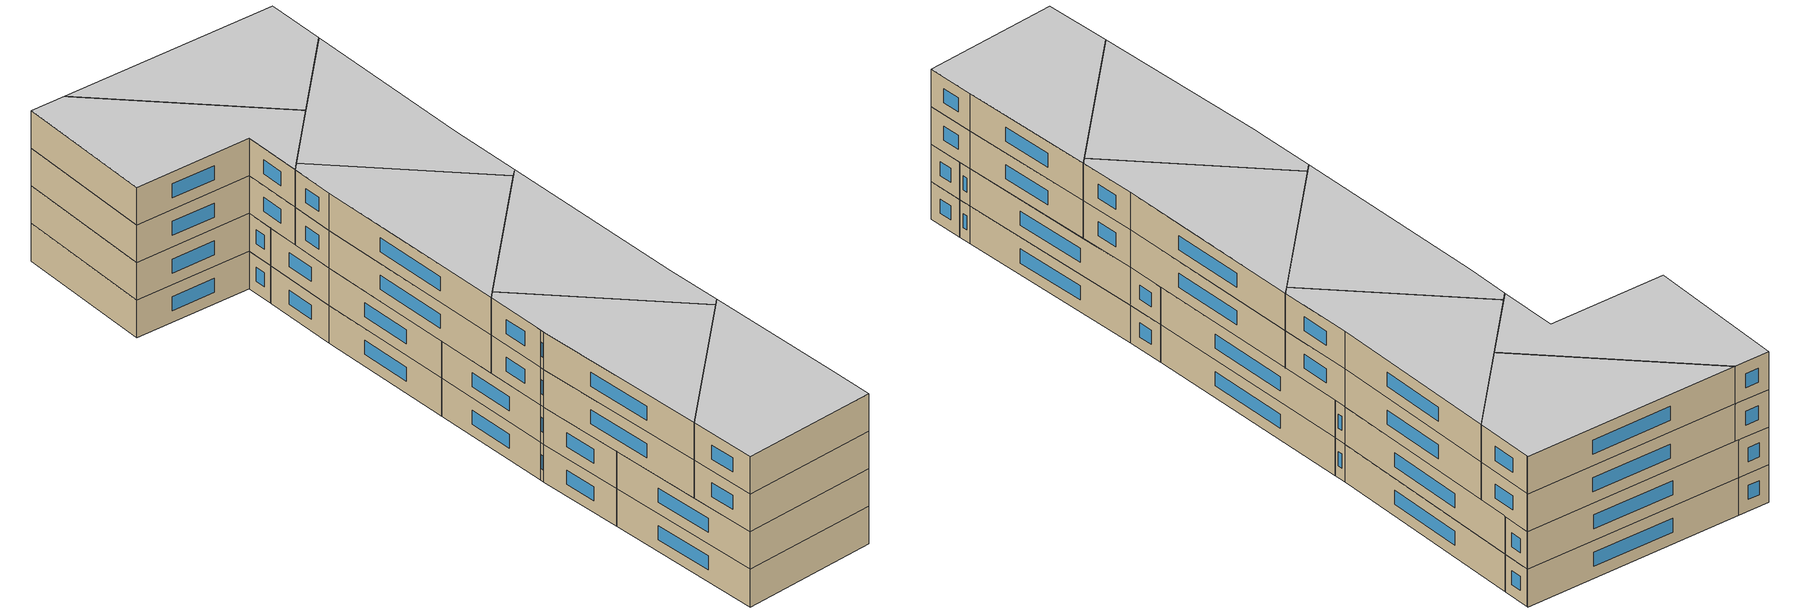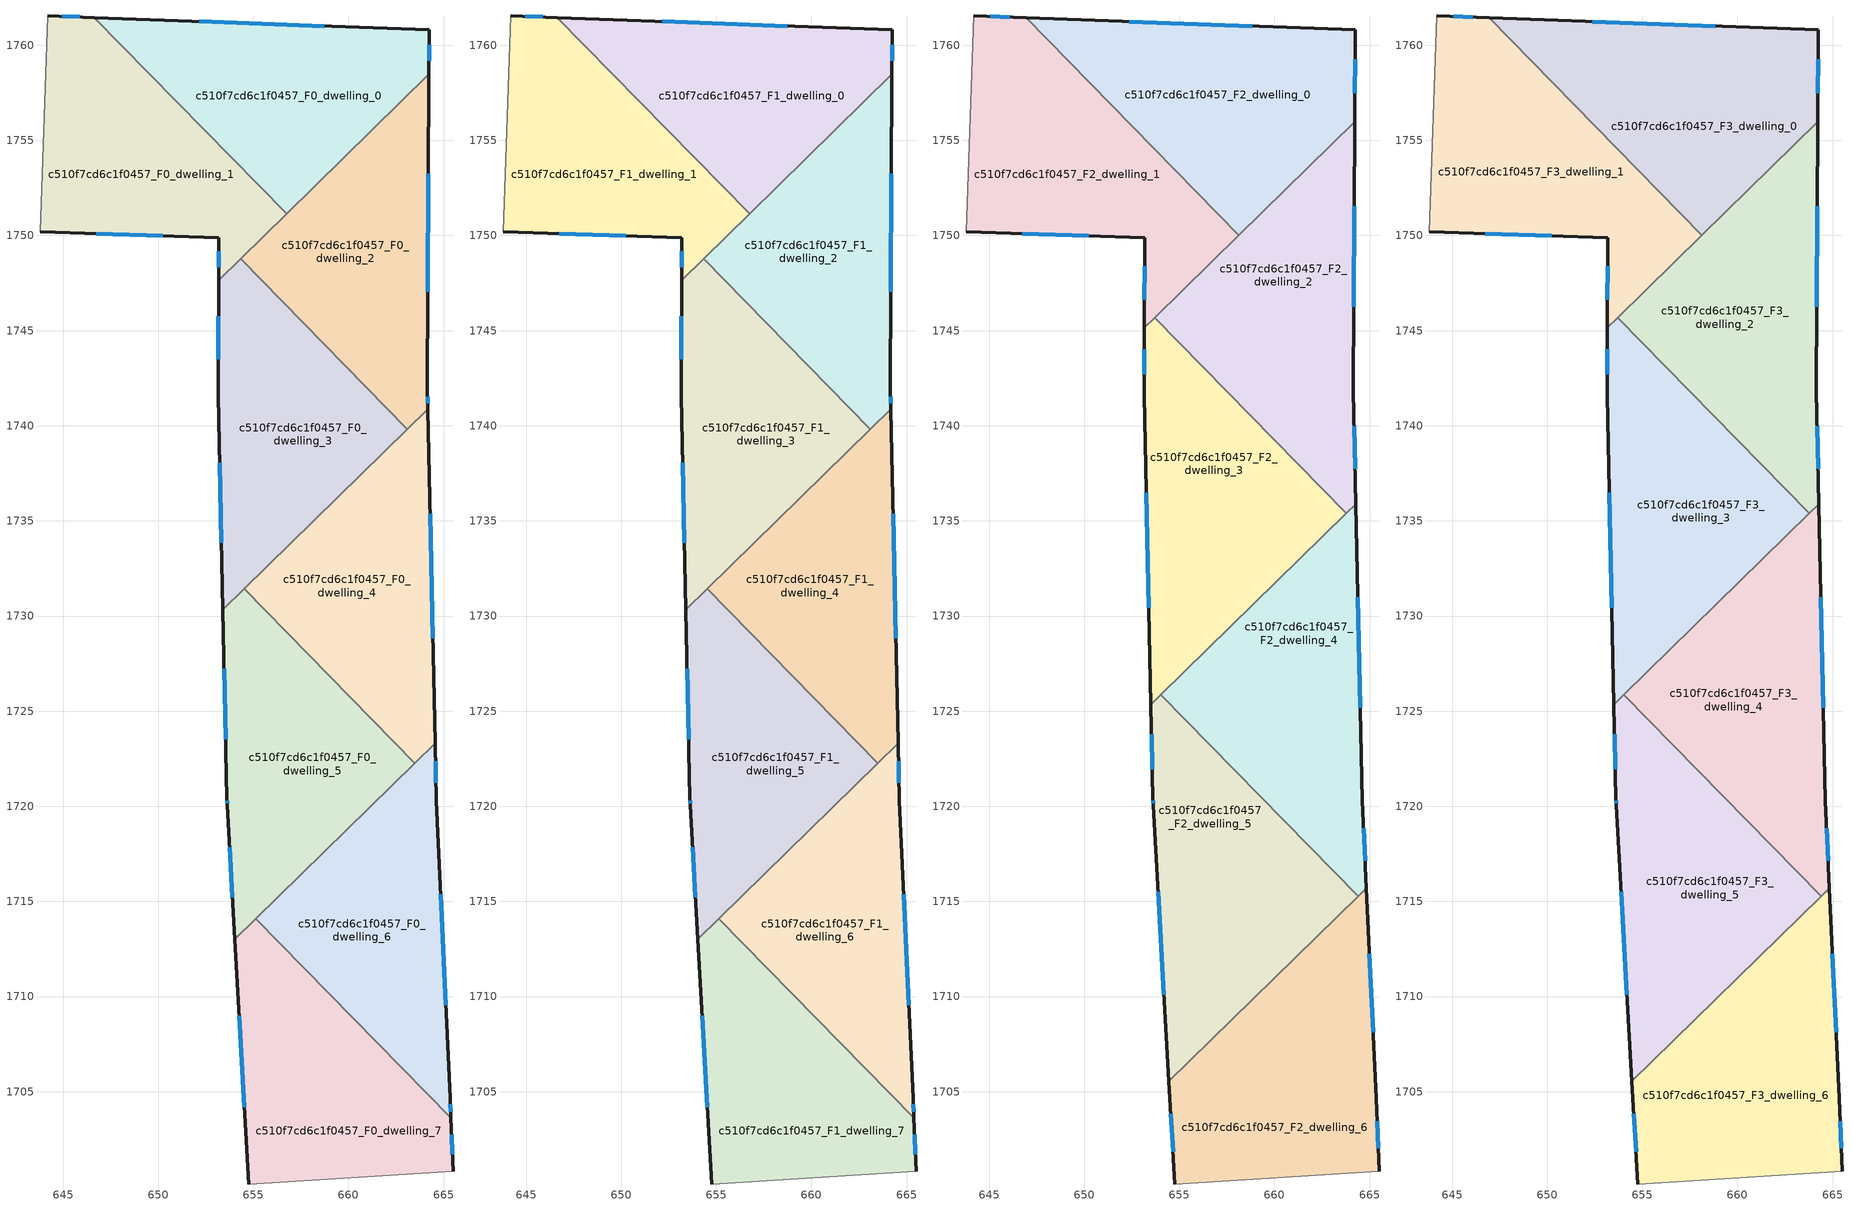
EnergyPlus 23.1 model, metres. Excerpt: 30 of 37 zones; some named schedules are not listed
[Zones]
c510f7cd6c1f0457_F0_dwelling_0
 floor ground (EU_floor_Construction): 664.24,1760.8 664.24,1760.75 664.23,1758.47 656.75,1751.14 646.66,1761.46 z0
 wall outside (EU_wall_Construction): 664.23,1758.47 664.24,1760.75 664.24,1760.8 646.66,1761.46 z0:3
 wall to c510f7cd6c1f0457_F0_dwelling_1 (EU_wall_Construction): 646.66,1761.46 656.75,1751.14 z0:3
 wall to c510f7cd6c1f0457_F0_dwelling_2 (EU_wall_Construction): 656.75,1751.14 664.23,1758.47 z0:3
 window (EU_Window_Construction): 664.24,1759.18 664.24,1760.04 / 658.73,1761.01 652.17,1761.25 z0.94:2.06
c510f7cd6c1f0457_F0_dwelling_1
 floor ground (EU_floor_Construction): 646.66,1761.46 656.75,1751.14 653.18,1747.64 653.19,1749.87 643.79,1750.2 644.19,1761.55 z0
 wall outside (EU_wall_Construction): 643.79,1750.2 653.19,1749.87 653.18,1747.64 / 646.66,1761.46 644.19,1761.55 z0:3
 wall adiabatic (EU_wall_Construction): 644.19,1761.55 643.79,1750.2 z0:3
 wall to c510f7cd6c1f0457_F0_dwelling_3 (EU_wall_Construction): 653.18,1747.64 654.33,1748.77 z0:3
 wall to c510f7cd6c1f0457_F0_dwelling_2 (EU_wall_Construction): 654.33,1748.77 656.75,1751.14 z0:3
 window (EU_Window_Construction): 653.18,1749.17 653.18,1748.34 / 646.74,1750.1 650.24,1749.98 / 645.88,1761.48 644.96,1761.52 z0.94:2.06
c510f7cd6c1f0457_F0_dwelling_2
 floor ground (EU_floor_Construction): 664.23,1758.47 664.15,1741.83 664.18,1740.87 663.1,1739.82 654.33,1748.77 z0
 wall outside (EU_wall_Construction): 664.18,1740.87 664.15,1741.83 664.23,1758.47 z0:3
 wall to c510f7cd6c1f0457_F0_dwelling_3 (EU_wall_Construction): 654.33,1748.77 663.1,1739.82 z0:3
 wall to c510f7cd6c1f0457_F0_dwelling_4 (EU_wall_Construction): 663.1,1739.82 664.18,1740.87 z0:3
 window (EU_Window_Construction): 664.18,1747.04 664.21,1753.25 / 664.17,1741.17 664.16,1741.53 z0.94:2.06
c510f7cd6c1f0457_F0_dwelling_3
 floor ground (EU_floor_Construction): 654.33,1748.77 663.1,1739.82 653.4,1730.32 653.15,1741.58 653.18,1747.64 z0
 wall outside (EU_wall_Construction): 653.18,1747.64 653.15,1741.58 653.4,1730.32 z0:3
 wall to c510f7cd6c1f0457_F0_dwelling_5 (EU_wall_Construction): 653.4,1730.32 654.52,1731.42 z0:3
 wall to c510f7cd6c1f0457_F0_dwelling_4 (EU_wall_Construction): 654.53,1731.42 663.1,1739.82 z0:3
 window (EU_Window_Construction): 653.17,1745.74 653.16,1743.48 / 653.23,1738.05 653.32,1733.85 z0.94:2.06
c510f7cd6c1f0457_F0_dwelling_4
 floor ground (EU_floor_Construction): 664.18,1740.87 664.56,1723.33 663.48,1722.27 654.53,1731.42 z0
 wall outside (EU_wall_Construction): 664.56,1723.33 664.18,1740.87 z0:3
 wall to c510f7cd6c1f0457_F0_dwelling_5 (EU_wall_Construction): 654.53,1731.42 663.48,1722.27 z0:3
 wall to c510f7cd6c1f0457_F0_dwelling_6 (EU_wall_Construction): 663.48,1722.27 664.56,1723.33 z0:3
 window (EU_Window_Construction): 664.44,1728.83 664.29,1735.37 z0.94:2.06
c510f7cd6c1f0457_F0_dwelling_5
 floor ground (EU_floor_Construction): 654.53,1731.42 663.48,1722.27 654.03,1713.02 653.62,1720.05 653.62,1720.42 653.4,1730.32 z0
 wall outside (EU_wall_Construction): 653.4,1730.32 653.62,1720.42 653.62,1720.05 654.03,1713.02 z0:3
 wall to c510f7cd6c1f0457_F0_dwelling_7 (EU_wall_Construction): 654.03,1713.02 655.14,1714.1 z0:3
 wall to c510f7cd6c1f0457_F0_dwelling_6 (EU_wall_Construction): 655.14,1714.1 663.48,1722.27 z0:3
 window (EU_Window_Construction): 653.75,1717.85 653.9,1715.22 / 653.62,1720.3 653.62,1720.17 / 653.47,1727.22 653.55,1723.52 z0.94:2.06
c510f7cd6c1f0457_F0_dwelling_6
 floor ground (EU_floor_Construction): 664.56,1723.33 664.62,1720.29 665.35,1704.65 665.39,1703.63 655.14,1714.1 z0
 wall outside (EU_wall_Construction): 665.39,1703.63 665.35,1704.65 664.62,1720.29 664.56,1723.33 z0:3
 wall to c510f7cd6c1f0457_F0_dwelling_7 (EU_wall_Construction): 655.14,1714.1 665.39,1703.63 z0:3
 window (EU_Window_Construction): 665.12,1709.55 664.85,1715.38 / 665.38,1703.95 665.36,1704.33 / 664.6,1721.24 664.58,1722.37 z0.94:2.06
c510f7cd6c1f0457_F0_dwelling_7
 floor ground (EU_floor_Construction): 655.14,1714.1 665.39,1703.63 665.5,1700.82 654.77,1700.14 654.03,1713.02 z0
 wall outside (EU_wall_Construction): 665.5,1700.82 665.39,1703.63 / 654.03,1713.02 654.77,1700.14 z0:3
 wall adiabatic (EU_wall_Construction): 654.77,1700.14 665.5,1700.82 z0:3
 window (EU_Window_Construction): 665.46,1701.7 665.42,1702.75 / 654.26,1708.98 654.54,1704.17 z0.94:2.06
c510f7cd6c1f0457_F1_dwelling_0
 floor to c510f7cd6c1f0457_F0_dwelling_0 (EU_floor_Construction): 664.24,1760.8 664.24,1760.75 664.23,1758.47 656.75,1751.14 646.66,1761.46 z3
 wall outside (EU_wall_Construction): 664.23,1758.47 664.24,1760.75 664.24,1760.8 646.66,1761.46 z3:6
 wall to c510f7cd6c1f0457_F1_dwelling_1 (EU_wall_Construction): 646.66,1761.46 656.75,1751.14 z3:6
 wall to c510f7cd6c1f0457_F1_dwelling_2 (EU_wall_Construction): 656.75,1751.14 664.23,1758.47 z3:6
 window (EU_Window_Construction): 664.24,1759.18 664.24,1760.04 / 658.73,1761.01 652.17,1761.25 z3.94:5.06
c510f7cd6c1f0457_F1_dwelling_1
 floor to c510f7cd6c1f0457_F0_dwelling_1 (EU_floor_Construction): 646.66,1761.46 656.75,1751.14 653.18,1747.64 653.19,1749.87 643.79,1750.2 644.19,1761.55 z3
 wall outside (EU_wall_Construction): 643.79,1750.2 653.19,1749.87 653.18,1747.64 / 646.66,1761.46 644.19,1761.55 z3:6
 wall adiabatic (EU_wall_Construction): 644.19,1761.55 643.79,1750.2 z3:6
 wall to c510f7cd6c1f0457_F1_dwelling_3 (EU_wall_Construction): 653.18,1747.64 654.33,1748.77 z3:6
 wall to c510f7cd6c1f0457_F1_dwelling_2 (EU_wall_Construction): 654.33,1748.77 656.75,1751.14 z3:6
 window (EU_Window_Construction): 653.18,1749.17 653.18,1748.34 / 646.74,1750.1 650.24,1749.98 / 645.88,1761.48 644.96,1761.52 z3.94:5.06
c510f7cd6c1f0457_F1_dwelling_2
 floor to c510f7cd6c1f0457_F0_dwelling_2 (EU_floor_Construction): 664.23,1758.47 664.15,1741.83 664.18,1740.87 663.1,1739.82 654.33,1748.77 z3
 wall outside (EU_wall_Construction): 664.18,1740.87 664.15,1741.83 664.23,1758.47 z3:6
 wall to c510f7cd6c1f0457_F1_dwelling_3 (EU_wall_Construction): 654.33,1748.77 663.1,1739.82 z3:6
 wall to c510f7cd6c1f0457_F1_dwelling_4 (EU_wall_Construction): 663.1,1739.82 664.18,1740.87 z3:6
 window (EU_Window_Construction): 664.18,1747.04 664.21,1753.25 / 664.17,1741.17 664.16,1741.53 z3.94:5.06
c510f7cd6c1f0457_F1_dwelling_3
 floor to c510f7cd6c1f0457_F0_dwelling_3 (EU_floor_Construction): 654.33,1748.77 663.1,1739.82 653.4,1730.32 653.15,1741.58 653.18,1747.64 z3
 wall outside (EU_wall_Construction): 653.18,1747.64 653.15,1741.58 653.4,1730.32 z3:6
 wall to c510f7cd6c1f0457_F1_dwelling_5 (EU_wall_Construction): 653.4,1730.32 654.52,1731.42 z3:6
 wall to c510f7cd6c1f0457_F1_dwelling_4 (EU_wall_Construction): 654.53,1731.42 663.1,1739.82 z3:6
 window (EU_Window_Construction): 653.17,1745.74 653.16,1743.48 / 653.23,1738.05 653.32,1733.85 z3.94:5.06
c510f7cd6c1f0457_F1_dwelling_4
 floor to c510f7cd6c1f0457_F0_dwelling_4 (EU_floor_Construction): 664.18,1740.87 664.56,1723.33 663.48,1722.27 654.53,1731.42 z3
 wall outside (EU_wall_Construction): 664.56,1723.33 664.18,1740.87 z3:6
 wall to c510f7cd6c1f0457_F1_dwelling_5 (EU_wall_Construction): 654.53,1731.42 663.48,1722.27 z3:6
 wall to c510f7cd6c1f0457_F1_dwelling_6 (EU_wall_Construction): 663.48,1722.27 664.56,1723.33 z3:6
 window (EU_Window_Construction): 664.44,1728.83 664.29,1735.37 z3.94:5.06
 ceiling adiabatic (EU_roof_Construction): 664.56,1723.33 664.18,1740.87 654.53,1731.42 663.48,1722.27 z6
c510f7cd6c1f0457_F1_dwelling_5
 floor to c510f7cd6c1f0457_F0_dwelling_5 (EU_floor_Construction): 654.53,1731.42 663.48,1722.27 654.03,1713.02 653.62,1720.05 653.62,1720.42 653.4,1730.32 z3
 wall outside (EU_wall_Construction): 653.4,1730.32 653.62,1720.42 653.62,1720.05 654.03,1713.02 z3:6
 wall to c510f7cd6c1f0457_F1_dwelling_7 (EU_wall_Construction): 654.03,1713.02 655.14,1714.1 z3:6
 wall to c510f7cd6c1f0457_F1_dwelling_6 (EU_wall_Construction): 655.14,1714.1 663.48,1722.27 z3:6
 window (EU_Window_Construction): 653.75,1717.85 653.9,1715.22 / 653.62,1720.3 653.62,1720.17 / 653.47,1727.22 653.55,1723.52 z3.94:5.06
 ceiling adiabatic (EU_roof_Construction): 657.07,1728.82 654.53,1731.42 653.4,1730.32 653.51,1725.33 z6
c510f7cd6c1f0457_F1_dwelling_6
 floor to c510f7cd6c1f0457_F0_dwelling_6 (EU_floor_Construction): 664.56,1723.33 664.62,1720.29 665.35,1704.65 665.39,1703.63 655.14,1714.1 z3
 wall outside (EU_wall_Construction): 665.39,1703.63 665.35,1704.65 664.62,1720.29 664.56,1723.33 z3:6
 wall to c510f7cd6c1f0457_F1_dwelling_7 (EU_wall_Construction): 655.14,1714.1 665.39,1703.63 z3:6
 window (EU_Window_Construction): 665.12,1709.55 664.85,1715.38 / 665.38,1703.95 665.36,1704.33 / 664.6,1721.24 664.58,1722.37 z3.94:5.06
c510f7cd6c1f0457_F1_dwelling_7
 floor to c510f7cd6c1f0457_F0_dwelling_7 (EU_floor_Construction): 655.14,1714.1 665.39,1703.63 665.5,1700.82 654.77,1700.14 654.03,1713.02 z3
 wall outside (EU_wall_Construction): 665.5,1700.82 665.39,1703.63 / 654.03,1713.02 654.77,1700.14 z3:6
 wall adiabatic (EU_wall_Construction): 654.77,1700.14 665.5,1700.82 z3:6
 window (EU_Window_Construction): 665.46,1701.7 665.42,1702.75 / 654.26,1708.98 654.54,1704.17 z3.94:5.06
c510f7cd6c1f0457_F2_dwelling_0
 floor to c510f7cd6c1f0457_F1_dwelling_0 (EU_floor_Construction): 664.24,1760.8 664.24,1760.75 664.23,1758.47 656.9,1751.29 646.95,1761.44 z6
 floor to c510f7cd6c1f0457_F1_dwelling_2 (EU_floor_Construction): 664.23,1758.47 664.22,1755.98 658.14,1750.02 656.9,1751.29 z6
 wall outside (EU_wall_Construction): 664.22,1755.98 664.24,1760.75 664.24,1760.8 646.95,1761.44 z6:9
 wall to c510f7cd6c1f0457_F2_dwelling_1 (EU_wall_Construction): 646.95,1761.44 658.14,1750.02 z6:9
 wall to c510f7cd6c1f0457_F2_dwelling_2 (EU_wall_Construction): 658.14,1750.02 664.22,1755.98 z6:9
 window (EU_Window_Construction): 664.23,1757.47 664.24,1759.25 / 658.82,1761 652.37,1761.24 z6.94:8.06
c510f7cd6c1f0457_F2_dwelling_1
 floor to c510f7cd6c1f0457_F1_dwelling_1 (EU_floor_Construction): 646.66,1761.45 656.75,1751.14 653.18,1747.64 653.19,1749.87 643.79,1750.2 644.19,1761.55 z6
 floor to c510f7cd6c1f0457_F1_dwelling_0 (EU_floor_Construction): 646.95,1761.44 656.9,1751.29 656.75,1751.14 646.66,1761.45 z6
 floor to c510f7cd6c1f0457_F1_dwelling_2 (EU_floor_Construction): 656.9,1751.29 658.14,1750.02 655.57,1747.51 654.33,1748.77 z6
 floor to c510f7cd6c1f0457_F1_dwelling_3 (EU_floor_Construction): 654.33,1748.77 655.57,1747.51 653.16,1745.15 653.18,1747.64 z6
 wall outside (EU_wall_Construction): 643.79,1750.2 653.19,1749.87 653.16,1745.15 / 646.95,1761.44 644.19,1761.55 z6:9
 wall adiabatic (EU_wall_Construction): 644.19,1761.55 643.79,1750.2 z6:9
 wall to c510f7cd6c1f0457_F2_dwelling_3 (EU_wall_Construction): 653.16,1745.15 653.71,1745.68 z6:9
 wall to c510f7cd6c1f0457_F2_dwelling_2 (EU_wall_Construction): 653.71,1745.68 658.14,1750.02 z6:9
 window (EU_Window_Construction): 653.18,1748.39 653.17,1746.63 / 646.74,1750.1 650.24,1749.98 / 646.09,1761.48 645.06,1761.51 z6.94:8.06
c510f7cd6c1f0457_F2_dwelling_2
 floor to c510f7cd6c1f0457_F1_dwelling_2 (EU_floor_Construction): 664.22,1755.98 664.15,1741.83 664.17,1740.87 663.1,1739.82 655.57,1747.51 z6
 floor to c510f7cd6c1f0457_F1_dwelling_3 (EU_floor_Construction): 655.57,1747.51 663.1,1739.82 661.24,1738 653.71,1745.68 z6
 floor adiabatic (EU_floor_Construction): 664.17,1740.87 664.28,1735.88 663.79,1735.4 661.24,1738 z6
 wall outside (EU_wall_Construction): 664.28,1735.88 664.15,1741.83 664.22,1755.98 z6:9
 wall to c510f7cd6c1f0457_F2_dwelling_3 (EU_wall_Construction): 653.71,1745.68 663.79,1735.4 z6:9
 wall to c510f7cd6c1f0457_F2_dwelling_4 (EU_wall_Construction): 663.79,1735.4 664.28,1735.88 z6:9
 window (EU_Window_Construction): 664.18,1746.26 664.2,1751.54 / 664.24,1737.75 664.19,1739.96 z6.94:8.06
c510f7cd6c1f0457_F2_dwelling_3
 floor to c510f7cd6c1f0457_F1_dwelling_3 (EU_floor_Construction): 653.71,1745.68 661.24,1738 653.4,1730.32 653.15,1741.58 653.16,1745.15 z6
 floor adiabatic (EU_floor_Construction): 661.24,1738 663.79,1735.4 653.51,1725.33 653.4,1730.32 z6
 wall outside (EU_wall_Construction): 653.16,1745.15 653.15,1741.58 653.51,1725.33 z6:9
 wall to c510f7cd6c1f0457_F2_dwelling_5 (EU_wall_Construction): 653.51,1725.33 654.04,1725.85 z6:9
 wall to c510f7cd6c1f0457_F2_dwelling_4 (EU_wall_Construction): 654.04,1725.85 663.78,1735.4 z6:9
 window (EU_Window_Construction): 653.16,1744.03 653.15,1742.7 / 653.26,1736.49 653.4,1730.43 z6.94:8.06
c510f7cd6c1f0457_F2_dwelling_4
 floor adiabatic (EU_floor_Construction): 664.28,1735.88 664.56,1723.32 663.48,1722.27 657.07,1728.82 z6
 floor to c510f7cd6c1f0457_F1_dwelling_5 (EU_floor_Construction): 657.07,1728.82 663.48,1722.27 660.45,1719.3 654.04,1725.85 z6
 floor to c510f7cd6c1f0457_F1_dwelling_6 (EU_floor_Construction): 664.56,1723.32 664.62,1720.29 664.84,1715.7 664.4,1715.27 660.45,1719.3 z6
 wall outside (EU_wall_Construction): 664.84,1715.7 664.62,1720.29 664.28,1735.88 z6:9
 wall to c510f7cd6c1f0457_F2_dwelling_5 (EU_wall_Construction): 654.04,1725.85 664.4,1715.27 z6:9
 wall to c510f7cd6c1f0457_F2_dwelling_6 (EU_wall_Construction): 664.4,1715.27 664.84,1715.7 z6:9
 window (EU_Window_Construction): 664.52,1725.18 664.39,1730.99 / 664.77,1717.14 664.69,1718.85 z6.94:8.06
c510f7cd6c1f0457_F2_dwelling_5
 floor to c510f7cd6c1f0457_F1_dwelling_5 (EU_floor_Construction): 654.04,1725.85 660.45,1719.3 654.03,1713.02 653.62,1720.05 653.62,1720.42 653.51,1725.33 z6
 floor to c510f7cd6c1f0457_F1_dwelling_6 (EU_floor_Construction): 660.45,1719.3 664.4,1715.27 659.08,1710.07 655.14,1714.1 z6
 floor to c510f7cd6c1f0457_F1_dwelling_7 (EU_floor_Construction): 655.14,1714.1 659.08,1710.07 654.46,1705.54 654.03,1713.02 z6
 wall outside (EU_wall_Construction): 653.51,1725.33 653.62,1720.42 653.62,1720.05 654.46,1705.54 z6:9
 wall to c510f7cd6c1f0457_F2_dwelling_6 (EU_wall_Construction): 654.46,1705.54 664.4,1715.27 z6:9
 window (EU_Window_Construction): 653.62,1720.3 653.62,1720.17 / 653.54,1723.79 653.58,1721.96 / 653.89,1715.51 654.2,1710.09 z6.94:8.06
c510f7cd6c1f0457_F2_dwelling_6
 floor to c510f7cd6c1f0457_F1_dwelling_6 (EU_floor_Construction): 664.84,1715.7 665.35,1704.65 665.39,1703.63 659.08,1710.07 z6
 floor to c510f7cd6c1f0457_F1_dwelling_7 (EU_floor_Construction): 659.08,1710.07 665.39,1703.63 665.5,1700.82 654.77,1700.14 654.46,1705.54 z6
 wall outside (EU_wall_Construction): 654.46,1705.54 654.77,1700.14 / 665.5,1700.82 665.35,1704.65 664.84,1715.7 z6:9
 wall adiabatic (EU_wall_Construction): 654.77,1700.14 665.5,1700.82 z6:9
 window (EU_Window_Construction): 654.56,1703.85 654.67,1701.83 / 665.19,1708.12 665,1712.24 / 665.45,1702.02 665.4,1703.45 z6.94:8.06
c510f7cd6c1f0457_F3_dwelling_0
 floor to c510f7cd6c1f0457_F2_dwelling_0 (EU_floor_Construction): 664.24,1760.8 664.24,1760.75 664.22,1755.98 658.14,1750.02 646.95,1761.44 z9
 wall outside (EU_wall_Construction): 664.22,1755.98 664.24,1760.75 664.24,1760.8 646.95,1761.44 z9:12
 wall to c510f7cd6c1f0457_F3_dwelling_1 (EU_wall_Construction): 646.95,1761.44 658.14,1750.02 z9:12
 wall to c510f7cd6c1f0457_F3_dwelling_2 (EU_wall_Construction): 658.14,1750.02 664.22,1755.98 z9:12
 window (EU_Window_Construction): 664.23,1757.47 664.24,1759.25 / 658.82,1761 652.37,1761.24 z9.94:11.06
 ceiling to c510f7cd6c1f0457_F4_dwelling_0 (EU_floor_Construction): 664.22,1755.98 664.24,1760.75 664.24,1760.8 646.95,1761.44 658.14,1750.02 z12
c510f7cd6c1f0457_F3_dwelling_1
 floor to c510f7cd6c1f0457_F2_dwelling_1 (EU_floor_Construction): 646.95,1761.44 658.14,1750.02 653.16,1745.15 653.19,1749.87 643.79,1750.2 644.19,1761.55 z9
 wall outside (EU_wall_Construction): 643.79,1750.2 653.19,1749.87 653.16,1745.15 / 646.95,1761.44 644.19,1761.55 z9:12
 wall adiabatic (EU_wall_Construction): 644.19,1761.55 643.79,1750.2 z9:12
 wall to c510f7cd6c1f0457_F3_dwelling_3 (EU_wall_Construction): 653.16,1745.15 653.71,1745.68 z9:12
 wall to c510f7cd6c1f0457_F3_dwelling_2 (EU_wall_Construction): 653.71,1745.68 658.14,1750.02 z9:12
 window (EU_Window_Construction): 653.18,1748.39 653.17,1746.63 / 646.74,1750.1 650.24,1749.98 / 646.09,1761.48 645.06,1761.51 z9.94:11.06
 ceiling to c510f7cd6c1f0457_F4_dwelling_1 (EU_floor_Construction): 658.14,1750.02 646.95,1761.44 644.19,1761.55 643.79,1750.2 653.19,1749.87 653.16,1745.15 z12
c510f7cd6c1f0457_F3_dwelling_2
 floor to c510f7cd6c1f0457_F2_dwelling_2 (EU_floor_Construction): 664.22,1755.98 664.15,1741.83 664.28,1735.88 663.79,1735.4 653.71,1745.68 z9
 wall outside (EU_wall_Construction): 664.28,1735.88 664.15,1741.83 664.22,1755.98 z9:12
 wall to c510f7cd6c1f0457_F3_dwelling_3 (EU_wall_Construction): 653.71,1745.68 663.79,1735.4 z9:12
 wall to c510f7cd6c1f0457_F3_dwelling_4 (EU_wall_Construction): 663.79,1735.4 664.28,1735.88 z9:12
 window (EU_Window_Construction): 664.18,1746.26 664.2,1751.54 / 664.24,1737.75 664.19,1739.96 z9.94:11.06
 ceiling to c510f7cd6c1f0457_F4_dwelling_2 (EU_floor_Construction): 664.28,1735.88 664.15,1741.83 664.22,1755.98 653.71,1745.68 663.79,1735.4 z12
c510f7cd6c1f0457_F3_dwelling_3
 floor to c510f7cd6c1f0457_F2_dwelling_3 (EU_floor_Construction): 653.71,1745.68 663.79,1735.4 653.51,1725.33 653.15,1741.58 653.16,1745.15 z9
 wall outside (EU_wall_Construction): 653.16,1745.15 653.15,1741.58 653.51,1725.33 z9:12
 wall to c510f7cd6c1f0457_F3_dwelling_5 (EU_wall_Construction): 653.51,1725.33 654.04,1725.85 z9:12
 wall to c510f7cd6c1f0457_F3_dwelling_4 (EU_wall_Construction): 654.04,1725.85 663.78,1735.4 z9:12
 window (EU_Window_Construction): 653.16,1744.03 653.15,1742.7 / 653.26,1736.49 653.4,1730.43 z9.94:11.06
 ceiling to c510f7cd6c1f0457_F4_dwelling_3 (EU_floor_Construction): 663.79,1735.4 653.71,1745.68 653.16,1745.15 653.15,1741.58 653.51,1725.33 z12
c510f7cd6c1f0457_F3_dwelling_4
 floor to c510f7cd6c1f0457_F2_dwelling_4 (EU_floor_Construction): 664.28,1735.88 664.62,1720.29 664.84,1715.7 664.4,1715.27 654.04,1725.85 z9
 wall outside (EU_wall_Construction): 664.84,1715.7 664.62,1720.29 664.28,1735.88 z9:12
 wall to c510f7cd6c1f0457_F3_dwelling_5 (EU_wall_Construction): 654.04,1725.85 664.4,1715.27 z9:12
 wall to c510f7cd6c1f0457_F3_dwelling_6 (EU_wall_Construction): 664.4,1715.27 664.84,1715.7 z9:12
 window (EU_Window_Construction): 664.52,1725.18 664.39,1730.99 / 664.77,1717.14 664.69,1718.85 z9.94:11.06
 ceiling to c510f7cd6c1f0457_F4_dwelling_4 (EU_floor_Construction): 664.84,1715.7 664.62,1720.29 664.28,1735.88 654.04,1725.85 664.4,1715.27 z12
c510f7cd6c1f0457_F3_dwelling_5
 floor to c510f7cd6c1f0457_F2_dwelling_5 (EU_floor_Construction): 654.04,1725.85 664.4,1715.27 654.46,1705.54 653.62,1720.05 653.62,1720.42 653.51,1725.33 z9
 wall outside (EU_wall_Construction): 653.51,1725.33 653.62,1720.42 653.62,1720.05 654.46,1705.54 z9:12
 wall to c510f7cd6c1f0457_F3_dwelling_6 (EU_wall_Construction): 654.46,1705.54 664.4,1715.27 z9:12
 window (EU_Window_Construction): 653.62,1720.3 653.62,1720.17 / 653.54,1723.79 653.58,1721.96 / 653.89,1715.51 654.2,1710.09 z9.94:11.06
 ceiling to c510f7cd6c1f0457_F4_dwelling_5 (EU_floor_Construction): 664.4,1715.27 654.04,1725.85 653.51,1725.33 653.62,1720.42 653.62,1720.05 654.46,1705.54 z12
c510f7cd6c1f0457_F3_dwelling_6
 floor to c510f7cd6c1f0457_F2_dwelling_6 (EU_floor_Construction): 664.84,1715.7 665.35,1704.65 665.5,1700.82 654.77,1700.14 654.46,1705.54 z9
 wall outside (EU_wall_Construction): 654.46,1705.54 654.77,1700.14 / 665.5,1700.82 665.35,1704.65 664.84,1715.7 z9:12
 wall adiabatic (EU_wall_Construction): 654.77,1700.14 665.5,1700.82 z9:12
 window (EU_Window_Construction): 654.56,1703.85 654.67,1701.83 / 665.19,1708.12 665,1712.24 / 665.45,1702.02 665.4,1703.45 z9.94:11.06
 ceiling to c510f7cd6c1f0457_F4_dwelling_6 (EU_floor_Construction): 665.5,1700.82 665.35,1704.65 664.84,1715.7 654.46,1705.54 654.77,1700.14 z12
[Building]
EU S2 Campaign: North Axis=0; Terrain=City; Solar Distribution=FullExterior
[Site:Location]
Vienna: Latitude=48; Longitude=16.5; Time Zone=1; Elevation=183
[SizingPeriod:WeatherFileDays]
AnnualSizingPeriod: Begin Month=1; Begin Day of Month=1; End Month=12; End Day of Month=31; Day of Week for Start Day=Monday; Use Weather File Daylight Saving Period=No; Use Weather File Rain and Snow Indicators=No
[MATERIAL]
EU_InternalMass_Material: Roughness=MediumRough; Thickness=0.1; Conductivity=1; Density=1800; Specific Heat=900; Thermal Absorptance=0.9; Solar Absorptance=0.7; Visible Absorptance=0.7
[MATERIAL:NOMASS] Roughness=MediumRough; Thermal Absorptance=0.9; Solar Absorptance=0.7; Visible Absorptance=0.7
Name | Thermal Resistance
EU_wall_NoMass | 0.914258
EU_roof_NoMass | 0.954009
EU_floor_NoMass | 1.09711
[WINDOWMATERIAL:SIMPLEGLAZINGSYSTEM]
EU_Window_SimpleGlazing: UFactor=2.09642; Solar Heat Gain Coefficient=0.65; Visible Transmittance=0.65
[CONSTRUCTION]
EU_wall_Construction: EU_wall_NoMass
EU_roof_Construction: EU_roof_NoMass
EU_floor_Construction: EU_floor_NoMass
EU_Window_Construction: EU_Window_SimpleGlazing
EU_InternalMass_Construction: EU_InternalMass_Material
[ZONE] Type=1; Multiplier=1; Ceiling Height=autocalculate; Floor Area=autocalculate; Part of Total Floor Area=Yes
Name | Volume
c510f7cd6c1f0457_F0_dwelling_0; c510f7cd6c1f0457_F1_dwelling_0 | 288.262
c510f7cd6c1f0457_F2_dwelling_0; c510f7cd6c1f0457_F3_dwelling_0 | 329.452
c510f7cd6c1f0457_F0_dwelling_1; c510f7cd6c1f0457_F1_dwelling_1 | 288.277
c510f7cd6c1f0457_F2_dwelling_1; c510f7cd6c1f0457_F3_dwelling_1 | 329.416
c510f7cd6c1f0457_F0_dwelling_2; c510f7cd6c1f0457_F1_dwelling_2 | 288.242
c510f7cd6c1f0457_F2_dwelling_2; c510f7cd6c1f0457_F3_dwelling_2 | 329.432
c510f7cd6c1f0457_F0_dwelling_3; c510f7cd6c1f0457_F1_dwelling_3 | 288.287
c510f7cd6c1f0457_F2_dwelling_3; c510f7cd6c1f0457_F3_dwelling_3 | 329.453
c510f7cd6c1f0457_F0_dwelling_4; c510f7cd6c1f0457_F1_dwelling_4 | 288.257
c510f7cd6c1f0457_F2_dwelling_4; c510f7cd6c1f0457_F3_dwelling_4 | 329.471
c510f7cd6c1f0457_F0_dwelling_5; c510f7cd6c1f0457_F1_dwelling_5 | 288.271
c510f7cd6c1f0457_F2_dwelling_5; c510f7cd6c1f0457_F3_dwelling_5 | 329.458
c510f7cd6c1f0457_F0_dwelling_6; c510f7cd6c1f0457_F1_dwelling_6 | 288.266
c510f7cd6c1f0457_F2_dwelling_6; c510f7cd6c1f0457_F3_dwelling_6 | 329.429
c510f7cd6c1f0457_F0_dwelling_7; c510f7cd6c1f0457_F1_dwelling_7 | 288.249
[INTERNALMASS] Construction=EU_InternalMass_Construction
Name | Zone or ZoneList | Surface Area
c510f7cd6c1f0457_F0_dwelling_0_EU_InternalMass | c510f7cd6c1f0457_F0_dwelling_0 | 96.0912
c510f7cd6c1f0457_F0_dwelling_1_EU_InternalMass | c510f7cd6c1f0457_F0_dwelling_1 | 96.0935
c510f7cd6c1f0457_F0_dwelling_2_EU_InternalMass | c510f7cd6c1f0457_F0_dwelling_2 | 96.0849
c510f7cd6c1f0457_F0_dwelling_3_EU_InternalMass | c510f7cd6c1f0457_F0_dwelling_3 | 96.095
c510f7cd6c1f0457_F0_dwelling_4_EU_InternalMass | c510f7cd6c1f0457_F0_dwelling_4 | 96.0848
c510f7cd6c1f0457_F0_dwelling_5_EU_InternalMass | c510f7cd6c1f0457_F0_dwelling_5 | 96.0901
c510f7cd6c1f0457_F0_dwelling_6_EU_InternalMass | c510f7cd6c1f0457_F0_dwelling_6 | 96.0883
c510f7cd6c1f0457_F0_dwelling_7_EU_InternalMass | c510f7cd6c1f0457_F0_dwelling_7 | 96.0843
c510f7cd6c1f0457_F1_dwelling_0_EU_InternalMass | c510f7cd6c1f0457_F1_dwelling_0 | 96.0912
c510f7cd6c1f0457_F1_dwelling_1_EU_InternalMass | c510f7cd6c1f0457_F1_dwelling_1 | 96.0935
c510f7cd6c1f0457_F1_dwelling_2_EU_InternalMass | c510f7cd6c1f0457_F1_dwelling_2 | 96.0849
c510f7cd6c1f0457_F1_dwelling_3_EU_InternalMass | c510f7cd6c1f0457_F1_dwelling_3 | 96.095
c510f7cd6c1f0457_F1_dwelling_4_EU_InternalMass | c510f7cd6c1f0457_F1_dwelling_4 | 96.0848
c510f7cd6c1f0457_F1_dwelling_5_EU_InternalMass | c510f7cd6c1f0457_F1_dwelling_5 | 96.0901
c510f7cd6c1f0457_F1_dwelling_6_EU_InternalMass | c510f7cd6c1f0457_F1_dwelling_6 | 96.0883
c510f7cd6c1f0457_F1_dwelling_7_EU_InternalMass | c510f7cd6c1f0457_F1_dwelling_7 | 96.0843
c510f7cd6c1f0457_F2_dwelling_0_EU_InternalMass | c510f7cd6c1f0457_F2_dwelling_0 | 109.819
c510f7cd6c1f0457_F2_dwelling_1_EU_InternalMass | c510f7cd6c1f0457_F2_dwelling_1 | 109.806
c510f7cd6c1f0457_F2_dwelling_2_EU_InternalMass | c510f7cd6c1f0457_F2_dwelling_2 | 109.814
c510f7cd6c1f0457_F2_dwelling_3_EU_InternalMass | c510f7cd6c1f0457_F2_dwelling_3 | 109.813
c510f7cd6c1f0457_F2_dwelling_4_EU_InternalMass | c510f7cd6c1f0457_F2_dwelling_4 | 109.821
c510f7cd6c1f0457_F2_dwelling_5_EU_InternalMass | c510f7cd6c1f0457_F2_dwelling_5 | 109.823
c510f7cd6c1f0457_F2_dwelling_6_EU_InternalMass | c510f7cd6c1f0457_F2_dwelling_6 | 109.81
c510f7cd6c1f0457_F3_dwelling_0_EU_InternalMass | c510f7cd6c1f0457_F3_dwelling_0 | 109.819
c510f7cd6c1f0457_F3_dwelling_1_EU_InternalMass | c510f7cd6c1f0457_F3_dwelling_1 | 109.806
c510f7cd6c1f0457_F3_dwelling_2_EU_InternalMass | c510f7cd6c1f0457_F3_dwelling_2 | 109.814
c510f7cd6c1f0457_F3_dwelling_3_EU_InternalMass | c510f7cd6c1f0457_F3_dwelling_3 | 109.813
c510f7cd6c1f0457_F3_dwelling_4_EU_InternalMass | c510f7cd6c1f0457_F3_dwelling_4 | 109.821
c510f7cd6c1f0457_F3_dwelling_5_EU_InternalMass | c510f7cd6c1f0457_F3_dwelling_5 | 109.823
c510f7cd6c1f0457_F3_dwelling_6_EU_InternalMass | c510f7cd6c1f0457_F3_dwelling_6 | 109.81
[OTHEREQUIPMENT] Fuel Type=Electricity; Design Level Calculation Method=Watts/Area; Power per Zone Floor Area=1; Fraction Latent=0; Fraction Radiant=0; Fraction Lost=0; Carbon Dioxide Generation Rate=0; EndUse Subcategory=EU_Step8_InternalGains
Name | Zone or ZoneList or Space or SpaceList | Schedule
EU_Step8_InternalGain_c510f7cd6c1f0457_F0_dwelling_0_f000 | c510f7cd6c1f0457_F0_dwelling_0 | EU_Step8_GainSchedule_c510f7cd6c1f0457_F0_dwelling_0_f000
EU_Step8_InternalGain_c510f7cd6c1f0457_F0_dwelling_1_f000 | c510f7cd6c1f0457_F0_dwelling_1 | EU_Step8_GainSchedule_c510f7cd6c1f0457_F0_dwelling_1_f000
EU_Step8_InternalGain_c510f7cd6c1f0457_F0_dwelling_2_f000 | c510f7cd6c1f0457_F0_dwelling_2 | EU_Step8_GainSchedule_c510f7cd6c1f0457_F0_dwelling_2_f000
EU_Step8_InternalGain_c510f7cd6c1f0457_F0_dwelling_3_f000 | c510f7cd6c1f0457_F0_dwelling_3 | EU_Step8_GainSchedule_c510f7cd6c1f0457_F0_dwelling_3_f000
EU_Step8_InternalGain_c510f7cd6c1f0457_F0_dwelling_4_f000 | c510f7cd6c1f0457_F0_dwelling_4 | EU_Step8_GainSchedule_c510f7cd6c1f0457_F0_dwelling_4_f000
EU_Step8_InternalGain_c510f7cd6c1f0457_F0_dwelling_5_f000 | c510f7cd6c1f0457_F0_dwelling_5 | EU_Step8_GainSchedule_c510f7cd6c1f0457_F0_dwelling_5_f000
EU_Step8_InternalGain_c510f7cd6c1f0457_F0_dwelling_6_f000 | c510f7cd6c1f0457_F0_dwelling_6 | EU_Step8_GainSchedule_c510f7cd6c1f0457_F0_dwelling_6_f000
EU_Step8_InternalGain_c510f7cd6c1f0457_F0_dwelling_7_f000 | c510f7cd6c1f0457_F0_dwelling_7 | EU_Step8_GainSchedule_c510f7cd6c1f0457_F0_dwelling_7_f000
EU_Step8_InternalGain_c510f7cd6c1f0457_F1_dwelling_0_f000 | c510f7cd6c1f0457_F1_dwelling_0 | EU_Step8_GainSchedule_c510f7cd6c1f0457_F1_dwelling_0_f000
EU_Step8_InternalGain_c510f7cd6c1f0457_F1_dwelling_1_f000 | c510f7cd6c1f0457_F1_dwelling_1 | EU_Step8_GainSchedule_c510f7cd6c1f0457_F1_dwelling_1_f000
EU_Step8_InternalGain_c510f7cd6c1f0457_F1_dwelling_2_f000 | c510f7cd6c1f0457_F1_dwelling_2 | EU_Step8_GainSchedule_c510f7cd6c1f0457_F1_dwelling_2_f000
EU_Step8_InternalGain_c510f7cd6c1f0457_F1_dwelling_3_f000 | c510f7cd6c1f0457_F1_dwelling_3 | EU_Step8_GainSchedule_c510f7cd6c1f0457_F1_dwelling_3_f000
EU_Step8_InternalGain_c510f7cd6c1f0457_F1_dwelling_4_f000 | c510f7cd6c1f0457_F1_dwelling_4 | EU_Step8_GainSchedule_c510f7cd6c1f0457_F1_dwelling_4_f000
EU_Step8_InternalGain_c510f7cd6c1f0457_F1_dwelling_5_f000 | c510f7cd6c1f0457_F1_dwelling_5 | EU_Step8_GainSchedule_c510f7cd6c1f0457_F1_dwelling_5_f000
EU_Step8_InternalGain_c510f7cd6c1f0457_F1_dwelling_6_f000 | c510f7cd6c1f0457_F1_dwelling_6 | EU_Step8_GainSchedule_c510f7cd6c1f0457_F1_dwelling_6_f000
EU_Step8_InternalGain_c510f7cd6c1f0457_F1_dwelling_7_f000 | c510f7cd6c1f0457_F1_dwelling_7 | EU_Step8_GainSchedule_c510f7cd6c1f0457_F1_dwelling_7_f000
EU_Step8_InternalGain_c510f7cd6c1f0457_F2_dwelling_0_f000 | c510f7cd6c1f0457_F2_dwelling_0 | EU_Step8_GainSchedule_c510f7cd6c1f0457_F2_dwelling_0_f000
EU_Step8_InternalGain_c510f7cd6c1f0457_F2_dwelling_1_f000 | c510f7cd6c1f0457_F2_dwelling_1 | EU_Step8_GainSchedule_c510f7cd6c1f0457_F2_dwelling_1_f000
EU_Step8_InternalGain_c510f7cd6c1f0457_F2_dwelling_2_f000 | c510f7cd6c1f0457_F2_dwelling_2 | EU_Step8_GainSchedule_c510f7cd6c1f0457_F2_dwelling_2_f000
EU_Step8_InternalGain_c510f7cd6c1f0457_F2_dwelling_3_f000 | c510f7cd6c1f0457_F2_dwelling_3 | EU_Step8_GainSchedule_c510f7cd6c1f0457_F2_dwelling_3_f000
EU_Step8_InternalGain_c510f7cd6c1f0457_F2_dwelling_4_f000 | c510f7cd6c1f0457_F2_dwelling_4 | EU_Step8_GainSchedule_c510f7cd6c1f0457_F2_dwelling_4_f000
EU_Step8_InternalGain_c510f7cd6c1f0457_F2_dwelling_5_f000 | c510f7cd6c1f0457_F2_dwelling_5 | EU_Step8_GainSchedule_c510f7cd6c1f0457_F2_dwelling_5_f000
EU_Step8_InternalGain_c510f7cd6c1f0457_F2_dwelling_6_f000 | c510f7cd6c1f0457_F2_dwelling_6 | EU_Step8_GainSchedule_c510f7cd6c1f0457_F2_dwelling_6_f000
EU_Step8_InternalGain_c510f7cd6c1f0457_F3_dwelling_0_f000 | c510f7cd6c1f0457_F3_dwelling_0 | EU_Step8_GainSchedule_c510f7cd6c1f0457_F3_dwelling_0_f000
EU_Step8_InternalGain_c510f7cd6c1f0457_F3_dwelling_1_f000 | c510f7cd6c1f0457_F3_dwelling_1 | EU_Step8_GainSchedule_c510f7cd6c1f0457_F3_dwelling_1_f000
EU_Step8_InternalGain_c510f7cd6c1f0457_F3_dwelling_2_f000 | c510f7cd6c1f0457_F3_dwelling_2 | EU_Step8_GainSchedule_c510f7cd6c1f0457_F3_dwelling_2_f000
EU_Step8_InternalGain_c510f7cd6c1f0457_F3_dwelling_3_f000 | c510f7cd6c1f0457_F3_dwelling_3 | EU_Step8_GainSchedule_c510f7cd6c1f0457_F3_dwelling_3_f000
EU_Step8_InternalGain_c510f7cd6c1f0457_F3_dwelling_4_f000 | c510f7cd6c1f0457_F3_dwelling_4 | EU_Step8_GainSchedule_c510f7cd6c1f0457_F3_dwelling_4_f000
EU_Step8_InternalGain_c510f7cd6c1f0457_F3_dwelling_5_f000 | c510f7cd6c1f0457_F3_dwelling_5 | EU_Step8_GainSchedule_c510f7cd6c1f0457_F3_dwelling_5_f000
EU_Step8_InternalGain_c510f7cd6c1f0457_F3_dwelling_6_f000 | c510f7cd6c1f0457_F3_dwelling_6 | EU_Step8_GainSchedule_c510f7cd6c1f0457_F3_dwelling_6_f000
[ZONEVENTILATION:DESIGNFLOWRATE] Schedule=EU_AlwaysOn; Design Flow Rate Calculation Method=AirChanges/Hour; Air Changes per Hour=0.546891; Ventilation Type=Natural; Fan Pressure Rise=0; Fan Total Efficiency=1; Constant Term Coefficient=1; Temperature Term Coefficient=0; Velocity Term Coefficient=0; Velocity Squared Term Coefficient=0; Minimum Indoor Temperature=-100; Maximum Indoor Temperature=100; Delta Temperature=-100; Minimum Outdoor Temperature=-100; Maximum Outdoor Temperature=100; Maximum Wind Speed=40
Name | Zone or ZoneList or Space or SpaceList
EU_ConstantAir_c510f7cd6c1f0457_F0_dwelling_0 | c510f7cd6c1f0457_F0_dwelling_0
EU_ConstantAir_c510f7cd6c1f0457_F0_dwelling_1 | c510f7cd6c1f0457_F0_dwelling_1
EU_ConstantAir_c510f7cd6c1f0457_F0_dwelling_2 | c510f7cd6c1f0457_F0_dwelling_2
EU_ConstantAir_c510f7cd6c1f0457_F0_dwelling_3 | c510f7cd6c1f0457_F0_dwelling_3
EU_ConstantAir_c510f7cd6c1f0457_F0_dwelling_4 | c510f7cd6c1f0457_F0_dwelling_4
EU_ConstantAir_c510f7cd6c1f0457_F0_dwelling_5 | c510f7cd6c1f0457_F0_dwelling_5
EU_ConstantAir_c510f7cd6c1f0457_F0_dwelling_6 | c510f7cd6c1f0457_F0_dwelling_6
EU_ConstantAir_c510f7cd6c1f0457_F0_dwelling_7 | c510f7cd6c1f0457_F0_dwelling_7
EU_ConstantAir_c510f7cd6c1f0457_F1_dwelling_0 | c510f7cd6c1f0457_F1_dwelling_0
EU_ConstantAir_c510f7cd6c1f0457_F1_dwelling_1 | c510f7cd6c1f0457_F1_dwelling_1
EU_ConstantAir_c510f7cd6c1f0457_F1_dwelling_2 | c510f7cd6c1f0457_F1_dwelling_2
EU_ConstantAir_c510f7cd6c1f0457_F1_dwelling_3 | c510f7cd6c1f0457_F1_dwelling_3
EU_ConstantAir_c510f7cd6c1f0457_F1_dwelling_4 | c510f7cd6c1f0457_F1_dwelling_4
EU_ConstantAir_c510f7cd6c1f0457_F1_dwelling_5 | c510f7cd6c1f0457_F1_dwelling_5
EU_ConstantAir_c510f7cd6c1f0457_F1_dwelling_6 | c510f7cd6c1f0457_F1_dwelling_6
EU_ConstantAir_c510f7cd6c1f0457_F1_dwelling_7 | c510f7cd6c1f0457_F1_dwelling_7
EU_ConstantAir_c510f7cd6c1f0457_F2_dwelling_0 | c510f7cd6c1f0457_F2_dwelling_0
EU_ConstantAir_c510f7cd6c1f0457_F2_dwelling_1 | c510f7cd6c1f0457_F2_dwelling_1
EU_ConstantAir_c510f7cd6c1f0457_F2_dwelling_2 | c510f7cd6c1f0457_F2_dwelling_2
EU_ConstantAir_c510f7cd6c1f0457_F2_dwelling_3 | c510f7cd6c1f0457_F2_dwelling_3
EU_ConstantAir_c510f7cd6c1f0457_F2_dwelling_4 | c510f7cd6c1f0457_F2_dwelling_4
EU_ConstantAir_c510f7cd6c1f0457_F2_dwelling_5 | c510f7cd6c1f0457_F2_dwelling_5
EU_ConstantAir_c510f7cd6c1f0457_F2_dwelling_6 | c510f7cd6c1f0457_F2_dwelling_6
EU_ConstantAir_c510f7cd6c1f0457_F3_dwelling_0 | c510f7cd6c1f0457_F3_dwelling_0
EU_ConstantAir_c510f7cd6c1f0457_F3_dwelling_1 | c510f7cd6c1f0457_F3_dwelling_1
EU_ConstantAir_c510f7cd6c1f0457_F3_dwelling_2 | c510f7cd6c1f0457_F3_dwelling_2
EU_ConstantAir_c510f7cd6c1f0457_F3_dwelling_3 | c510f7cd6c1f0457_F3_dwelling_3
EU_ConstantAir_c510f7cd6c1f0457_F3_dwelling_4 | c510f7cd6c1f0457_F3_dwelling_4
EU_ConstantAir_c510f7cd6c1f0457_F3_dwelling_5 | c510f7cd6c1f0457_F3_dwelling_5
EU_ConstantAir_c510f7cd6c1f0457_F3_dwelling_6 | c510f7cd6c1f0457_F3_dwelling_6
[HVACTEMPLATE:ZONE:IDEALLOADSAIRSYSTEM] System Availability Schedule=EU_AlwaysOn; Maximum Heating Supply Air Temperature=50; Minimum Cooling Supply Air Temperature=13; Maximum Heating Supply Air Humidity Ratio=0.0156; Minimum Cooling Supply Air Humidity Ratio=0.0077; Heating Limit=NoLimit; Cooling Limit=NoLimit; Heating Availability Schedule=EU_AlwaysOn; Cooling Availability Schedule=EU_CoolingOff; Dehumidification Control Type=ConstantSensibleHeatRatio; Cooling Sensible Heat Ratio=0.7; Dehumidification Setpoint=60; Humidification Control Type=None; Humidification Setpoint=30; Outdoor Air Method=None; Outdoor Air Flow Rate per Person=0.00944; Outdoor Air Flow Rate per Zone Floor Area=0; Outdoor Air Flow Rate per Zone=0; Demand Controlled Ventilation Type=None; Outdoor Air Economizer Type=NoEconomizer; Heat Recovery Type=None; Sensible Heat Recovery Effectiveness=0.7; Latent Heat Recovery Effectiveness=0.65
Name | Template Thermostat
c510f7cd6c1f0457_F0_dwelling_0 | EU_HeatOnly_c510f7cd6c1f0457_F0_dwelling_0
c510f7cd6c1f0457_F0_dwelling_1 | EU_HeatOnly_c510f7cd6c1f0457_F0_dwelling_1
c510f7cd6c1f0457_F0_dwelling_2 | EU_HeatOnly_c510f7cd6c1f0457_F0_dwelling_2
c510f7cd6c1f0457_F0_dwelling_3 | EU_HeatOnly_c510f7cd6c1f0457_F0_dwelling_3
c510f7cd6c1f0457_F0_dwelling_4 | EU_HeatOnly_c510f7cd6c1f0457_F0_dwelling_4
c510f7cd6c1f0457_F0_dwelling_5 | EU_HeatOnly_c510f7cd6c1f0457_F0_dwelling_5
c510f7cd6c1f0457_F0_dwelling_6 | EU_HeatOnly_c510f7cd6c1f0457_F0_dwelling_6
c510f7cd6c1f0457_F0_dwelling_7 | EU_HeatOnly_c510f7cd6c1f0457_F0_dwelling_7
c510f7cd6c1f0457_F1_dwelling_0 | EU_HeatOnly_c510f7cd6c1f0457_F1_dwelling_0
c510f7cd6c1f0457_F1_dwelling_1 | EU_HeatOnly_c510f7cd6c1f0457_F1_dwelling_1
c510f7cd6c1f0457_F1_dwelling_2 | EU_HeatOnly_c510f7cd6c1f0457_F1_dwelling_2
c510f7cd6c1f0457_F1_dwelling_3 | EU_HeatOnly_c510f7cd6c1f0457_F1_dwelling_3
c510f7cd6c1f0457_F1_dwelling_4 | EU_HeatOnly_c510f7cd6c1f0457_F1_dwelling_4
c510f7cd6c1f0457_F1_dwelling_5 | EU_HeatOnly_c510f7cd6c1f0457_F1_dwelling_5
c510f7cd6c1f0457_F1_dwelling_6 | EU_HeatOnly_c510f7cd6c1f0457_F1_dwelling_6
c510f7cd6c1f0457_F1_dwelling_7 | EU_HeatOnly_c510f7cd6c1f0457_F1_dwelling_7
c510f7cd6c1f0457_F2_dwelling_0 | EU_HeatOnly_c510f7cd6c1f0457_F2_dwelling_0
c510f7cd6c1f0457_F2_dwelling_1 | EU_HeatOnly_c510f7cd6c1f0457_F2_dwelling_1
c510f7cd6c1f0457_F2_dwelling_2 | EU_HeatOnly_c510f7cd6c1f0457_F2_dwelling_2
c510f7cd6c1f0457_F2_dwelling_3 | EU_HeatOnly_c510f7cd6c1f0457_F2_dwelling_3
c510f7cd6c1f0457_F2_dwelling_4 | EU_HeatOnly_c510f7cd6c1f0457_F2_dwelling_4
c510f7cd6c1f0457_F2_dwelling_5 | EU_HeatOnly_c510f7cd6c1f0457_F2_dwelling_5
c510f7cd6c1f0457_F2_dwelling_6 | EU_HeatOnly_c510f7cd6c1f0457_F2_dwelling_6
c510f7cd6c1f0457_F3_dwelling_0 | EU_HeatOnly_c510f7cd6c1f0457_F3_dwelling_0
c510f7cd6c1f0457_F3_dwelling_1 | EU_HeatOnly_c510f7cd6c1f0457_F3_dwelling_1
c510f7cd6c1f0457_F3_dwelling_2 | EU_HeatOnly_c510f7cd6c1f0457_F3_dwelling_2
c510f7cd6c1f0457_F3_dwelling_3 | EU_HeatOnly_c510f7cd6c1f0457_F3_dwelling_3
c510f7cd6c1f0457_F3_dwelling_4 | EU_HeatOnly_c510f7cd6c1f0457_F3_dwelling_4
c510f7cd6c1f0457_F3_dwelling_5 | EU_HeatOnly_c510f7cd6c1f0457_F3_dwelling_5
c510f7cd6c1f0457_F3_dwelling_6 | EU_HeatOnly_c510f7cd6c1f0457_F3_dwelling_6
[SIZING:ZONE] Zone Cooling Design Supply Air Temperature Input Method=SupplyAirTemperature; Zone Cooling Design Supply Air Temperature=13; Zone Heating Design Supply Air Temperature Input Method=SupplyAirTemperature; Zone Heating Design Supply Air Temperature=50; Zone Cooling Design Supply Air Humidity Ratio=0.008; Zone Heating Design Supply Air Humidity Ratio=0.008; Cooling Design Air Flow Method=DesignDay; Cooling Design Air Flow Rate=0; Cooling Minimum Air Flow per Zone Floor Area=0.000762; Cooling Minimum Air Flow=0; Cooling Minimum Air Flow Fraction=0.2; Heating Design Air Flow Method=DesignDay; Heating Design Air Flow Rate=0; Heating Maximum Air Flow per Zone Floor Area=0.002032; Heating Maximum Air Flow=0.141576; Heating Maximum Air Flow Fraction=0.3; Account for Dedicated Outdoor Air System=No; Dedicated Outdoor Air System Control Strategy=NeutralSupplyAir; Dedicated Outdoor Air Low Setpoint Temperature for Design=autosize; Dedicated Outdoor Air High Setpoint Temperature for Design=autosize; Zone Load Sizing Method=Sensible Load Only No Latent Load; Zone Latent Cooling Design Supply Air Humidity Ratio Input Method=HumidityRatioDifference; Zone Cooling Design Supply Air Humidity Ratio Difference=0.005; Zone Latent Heating Design Supply Air Humidity Ratio Input Method=HumidityRatioDifference; Zone Humidification Design Supply Air Humidity Ratio Difference=0.005
c510f7cd6c1f0457_F0_dwelling_0; c510f7cd6c1f0457_F0_dwelling_1; c510f7cd6c1f0457_F0_dwelling_2; c510f7cd6c1f0457_F0_dwelling_3; c510f7cd6c1f0457_F0_dwelling_4; c510f7cd6c1f0457_F0_dwelling_5; c510f7cd6c1f0457_F0_dwelling_6; c510f7cd6c1f0457_F0_dwelling_7; c510f7cd6c1f0457_F1_dwelling_0; c510f7cd6c1f0457_F1_dwelling_1; c510f7cd6c1f0457_F1_dwelling_2; c510f7cd6c1f0457_F1_dwelling_3; c510f7cd6c1f0457_F1_dwelling_4; c510f7cd6c1f0457_F1_dwelling_5; c510f7cd6c1f0457_F1_dwelling_6; c510f7cd6c1f0457_F1_dwelling_7; c510f7cd6c1f0457_F2_dwelling_0; c510f7cd6c1f0457_F2_dwelling_1; c510f7cd6c1f0457_F2_dwelling_2; c510f7cd6c1f0457_F2_dwelling_3; c510f7cd6c1f0457_F2_dwelling_4; c510f7cd6c1f0457_F2_dwelling_5; c510f7cd6c1f0457_F2_dwelling_6; c510f7cd6c1f0457_F3_dwelling_0; c510f7cd6c1f0457_F3_dwelling_1; c510f7cd6c1f0457_F3_dwelling_2; c510f7cd6c1f0457_F3_dwelling_3; c510f7cd6c1f0457_F3_dwelling_4; c510f7cd6c1f0457_F3_dwelling_5; c510f7cd6c1f0457_F3_dwelling_6
[SCHEDULE:FILE] Column Number=1; Rows to Skip at Top=0; Number of Hours of Data=8760; Column Separator=Comma; Interpolate to Timestep=No; Minutes per Item=60; Adjust Schedule for Daylight Savings=Yes
Name | File
EU_Step8_GainSchedule_c510f7cd6c1f0457_F0_dwelling_0_f000 | ../../schedules/c510f7cd6c1f0457/c510f7cd6c1f0457_F0_dwelling_0_f000_gain.csv
EU_Step8_GainSchedule_c510f7cd6c1f0457_F0_dwelling_1_f000 | ../../schedules/c510f7cd6c1f0457/c510f7cd6c1f0457_F0_dwelling_1_f000_gain.csv
EU_Step8_GainSchedule_c510f7cd6c1f0457_F0_dwelling_2_f000 | ../../schedules/c510f7cd6c1f0457/c510f7cd6c1f0457_F0_dwelling_2_f000_gain.csv
EU_Step8_GainSchedule_c510f7cd6c1f0457_F0_dwelling_3_f000 | ../../schedules/c510f7cd6c1f0457/c510f7cd6c1f0457_F0_dwelling_3_f000_gain.csv
EU_Step8_GainSchedule_c510f7cd6c1f0457_F0_dwelling_4_f000 | ../../schedules/c510f7cd6c1f0457/c510f7cd6c1f0457_F0_dwelling_4_f000_gain.csv
EU_Step8_GainSchedule_c510f7cd6c1f0457_F0_dwelling_5_f000 | ../../schedules/c510f7cd6c1f0457/c510f7cd6c1f0457_F0_dwelling_5_f000_gain.csv
EU_Step8_GainSchedule_c510f7cd6c1f0457_F0_dwelling_6_f000 | ../../schedules/c510f7cd6c1f0457/c510f7cd6c1f0457_F0_dwelling_6_f000_gain.csv
EU_Step8_GainSchedule_c510f7cd6c1f0457_F0_dwelling_7_f000 | ../../schedules/c510f7cd6c1f0457/c510f7cd6c1f0457_F0_dwelling_7_f000_gain.csv
EU_Step8_GainSchedule_c510f7cd6c1f0457_F1_dwelling_0_f000 | ../../schedules/c510f7cd6c1f0457/c510f7cd6c1f0457_F1_dwelling_0_f000_gain.csv
EU_Step8_GainSchedule_c510f7cd6c1f0457_F1_dwelling_1_f000 | ../../schedules/c510f7cd6c1f0457/c510f7cd6c1f0457_F1_dwelling_1_f000_gain.csv
EU_Step8_GainSchedule_c510f7cd6c1f0457_F1_dwelling_2_f000 | ../../schedules/c510f7cd6c1f0457/c510f7cd6c1f0457_F1_dwelling_2_f000_gain.csv
EU_Step8_GainSchedule_c510f7cd6c1f0457_F1_dwelling_3_f000 | ../../schedules/c510f7cd6c1f0457/c510f7cd6c1f0457_F1_dwelling_3_f000_gain.csv
EU_Step8_GainSchedule_c510f7cd6c1f0457_F1_dwelling_4_f000 | ../../schedules/c510f7cd6c1f0457/c510f7cd6c1f0457_F1_dwelling_4_f000_gain.csv
EU_Step8_GainSchedule_c510f7cd6c1f0457_F1_dwelling_5_f000 | ../../schedules/c510f7cd6c1f0457/c510f7cd6c1f0457_F1_dwelling_5_f000_gain.csv
EU_Step8_GainSchedule_c510f7cd6c1f0457_F1_dwelling_6_f000 | ../../schedules/c510f7cd6c1f0457/c510f7cd6c1f0457_F1_dwelling_6_f000_gain.csv
